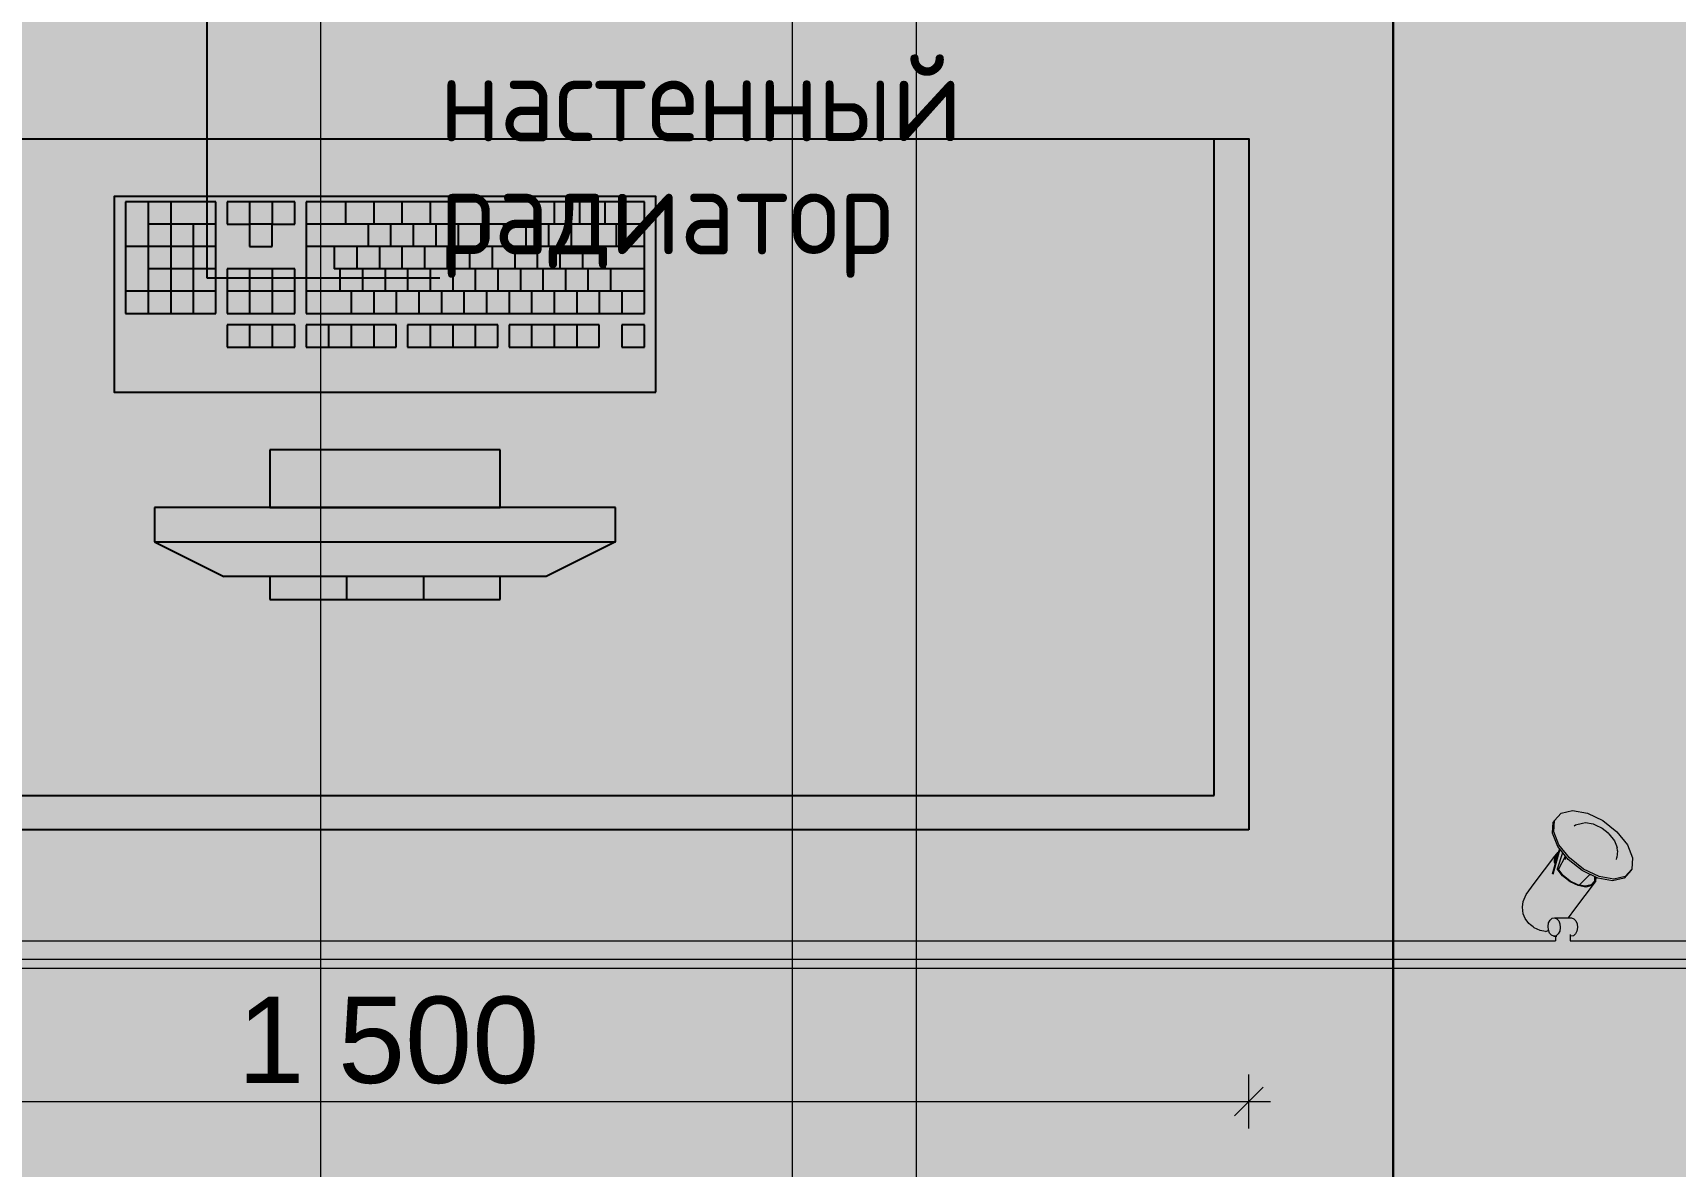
# Model space of a CAD drawing. Header units: millimetres. Extents: x 2336463 to 2579121, y 595385 to 778077.
# Drawn here: x 2479706 to 2481131, y 715242 to 716226 of the extents above; entities that cross this region are included whole.
import ezdxf

# ---------------------------------------------------------------- set-up
doc = ezdxf.new("R2010")
doc.units = ezdxf.units.MM
doc.header["$MEASUREMENT"] = 0
for name, color, linetype, lineweight in [('+комнаты_Ном._пера__1', 7, 'Continuous', 13), ('+план полов_Ном._пера__1', 7, 'Continuous', 13), ('+радиаторы_Ном._пера__20', 1, 'Continuous', 0)]:
    doc.layers.add(name, color=color, linetype=linetype, lineweight=lineweight)
for name, color, linetype, lineweight, true_color in [('+комнаты_Ном._пера__119', 7, 'Continuous', 0, 0xdecbcb), ('+комнаты_Ном._пера__177', 7, 'Continuous', 5, 0xf7e046), ('+обмер_Ном._пера__242', 7, 'Continuous', 13, 0x1b55b5), ('1 Планировка размеры_Ном._пера__242', 7, 'Continuous', 13, 0x1b55b5), ('MEP - Электрооборудование.ЭО_Ном._пера__58', 7, 'Continuous', 5, 0xdf0000), ('Интерьер - Мебель_Ном._пера__62', 7, 'Continuous', 25, 0xaaaaaa)]:
    doc.layers.add(name, color=color, linetype=linetype, lineweight=lineweight, true_color=true_color)
doc.layers.add('+обмер', color=7, linetype='Continuous')
doc.layers.add('1 Планировка размеры', color=7, linetype='Continuous')
doc.styles.add('СГЕНЕРИР_СТИЛЬ_1', font='arial.ttf')
doc.styles.add('СГЕНЕРИР_СТИЛЬ_3', font='isocp.shx')
doc.dimstyles.new('СГЕНЕРИР_СТИЛЬ__1', dxfattribs={"dimtxt": 75, "dimasz": 23.75, "dimexe": 0.18, "dimexo": 300, "dimgap": 0, "dimtad": 1, "dimtih": 1, "dimtoh": 1, "dimdec": 0, "dimzin": 0, "dimdsep": 46, "dimtxsty": 'СГЕНЕРИР_СТИЛЬ_1', "dimblk": 'ARROWHEAD_6', "dimblk1": 'ARROWHEAD_6', "dimblk2": 'ARROWHEAD_6', "dimcen": 0.09, "dimclrd": 256, "dimclre": 256, "dimclrt": 256, "dimazin": 0, "dimtfac": 1, "dimtdec": 4, "dimtmove": 0, "dimatfit": 3, "dimfxl": 0, "dimtolj": 1, "dimtzin": 0, "dimarcsym": 0})
doc.dimstyles.new('СГЕНЕРИР_СТИЛЬ__11', dxfattribs={"dimtxt": 0.18, "dimasz": 91.2, "dimexe": 0.18, "dimexo": 0.0625, "dimgap": 0, "dimtad": 0, "dimtih": 1, "dimtoh": 1, "dimdec": 4, "dimzin": 0, "dimdsep": 46, "dimcen": 0.09, "dimadec": 0, "dimazin": 0, "dimtfac": 1, "dimtdec": 4, "dimtmove": 0, "dimatfit": 3, "dimldrblk": 'ARROWHEAD_11', "dimfxl": 0, "dimtolj": 1, "dimtzin": 0, "dimarcsym": 0})
doc.dimstyles.new('СГЕНЕРИР_СТИЛЬ__2', dxfattribs={"dimtxt": 75, "dimasz": 23.75, "dimexe": 0.18, "dimexo": 300, "dimgap": 0, "dimtad": 1, "dimdec": 0, "dimzin": 0, "dimdsep": 46, "dimtxsty": 'СГЕНЕРИР_СТИЛЬ_1', "dimblk": 'ARROWHEAD_6', "dimblk1": 'ARROWHEAD_6', "dimblk2": 'ARROWHEAD_6', "dimcen": 0.09, "dimclrd": 256, "dimclre": 256, "dimclrt": 256, "dimazin": 0, "dimtfac": 1, "dimtdec": 4, "dimtmove": 0, "dimatfit": 3, "dimfxl": 0, "dimtolj": 1, "dimtzin": 0, "dimarcsym": 0})

# ---------------------------------------------------------------- blocks, each defined once
blk = doc.blocks.new('Индивидуальное Рабочее Место 25_2')
at = {"layer": 'Интерьер - Мебель_Ном._пера__62', "color": 253, "linetype": 'Continuous', "lineweight": 25, "true_color": 0xaaaaaa}
for p, q in [((-30, 0), (-1470, 0)), ((0, 0), (-30, 0)), ((0, -30), (0, 0)), ((-1470, -30), (-30, -30)), ((-30, -30), (-30, -600)), ((0, -600), (0, -30)), ((-850, -220), (-850, -200)), ((-850, -200), (-650, -200)), ((-783.3, -220), (-783.3, -200)), ((-716.7, -220), (-716.7, -200)), ((-650, -200), (-650, -220)), ((-950, -250), (-890, -220)), ((-610, -220), (-890, -220)), ((-650, -220), (-850, -220)), ((-550, -250), (-610, -220)), ((-950, -280), (-950, -250)), ((-950, -250), (-550, -250)), ((-550, -250), (-550, -280)), ((-550, -280), (-950, -280)), ((-850, -330), (-850, -280)), ((-850, -280), (-650, -280)), ((-650, -280), (-650, -330)), ((-650, -330), (-850, -330)), ((-887.1, -438.5), (-887.1, -419.1)), ((-887.1, -419.1), (-828.3, -419.1)), ((-867.5, -438.5), (-867.5, -419.1)), ((-847.9, -438.5), (-847.9, -419.1)), ((-828.3, -419.1), (-828.3, -438.5)), ((-818.5, -438.5), (-818.5, -419.1)), ((-818.5, -419.1), (-740.2, -419.1)), ((-799, -438.5), (-799, -419.1)), ((-779.4, -438.5), (-779.4, -419.1)), ((-759.8, -438.5), (-759.8, -419.1)), ((-740.2, -419.1), (-740.2, -438.5)), ((-730.4, -438.5), (-730.4, -419.1)), ((-730.4, -419.1), (-652.1, -419.1)), ((-710.8, -438.5), (-710.8, -419.1)), ((-691.2, -438.5), (-691.2, -419.1)), ((-671.7, -438.5), (-671.7, -419.1)), ((-652.1, -419.1), (-652.1, -438.5)), ((-642.3, -438.5), (-642.3, -419.1)), ((-642.3, -419.1), (-564, -419.1)), ((-622.7, -438.5), (-622.7, -419.1)), ((-603.1, -438.5), (-603.1, -419.1)), ((-583.5, -438.5), (-583.5, -419.1)), ((-564, -419.1), (-564, -438.5)), ((-544.4, -438.5), (-544.4, -419.1)), ((-544.4, -419.1), (-524.8, -419.1)), ((-524.8, -419.1), (-524.8, -438.5)), ((-828.3, -438.5), (-887.1, -438.5)), ((-740.2, -438.5), (-818.5, -438.5)), ((-652.1, -438.5), (-730.4, -438.5)), ((-564, -438.5), (-642.3, -438.5)), ((-524.8, -438.5), (-544.4, -438.5)), ((-975.2, -545.2), (-975.2, -448.2)), ((-975.2, -448.2), (-896.9, -448.2)), ((-955.6, -545.2), (-955.6, -448.2)), ((-936, -545.2), (-936, -448.2)), ((-916.5, -525.8), (-916.5, -448.2)), ((-896.9, -448.2), (-896.9, -545.2)), ((-887.1, -487), (-887.1, -448.2)), ((-887.1, -448.2), (-828.3, -448.2)), ((-867.5, -487), (-867.5, -448.2)), ((-847.9, -487), (-847.9, -448.2)), ((-828.3, -448.2), (-828.3, -487)), ((-818.5, -545.2), (-818.5, -448.2)), ((-818.5, -448.2), (-524.8, -448.2)), ((-779.4, -467.6), (-779.4, -448.2)), ((-759.8, -467.6), (-759.8, -448.2)), ((-740.2, -467.6), (-740.2, -448.2)), ((-720.6, -467.6), (-720.6, -448.2)), ((-701, -467.6), (-701, -448.2)), ((-681.5, -467.6), (-681.5, -448.2)), ((-661.9, -467.6), (-661.9, -448.2)), ((-642.3, -467.6), (-642.3, -448.2)), ((-622.7, -467.6), (-622.7, -448.2)), ((-603.1, -467.6), (-603.1, -448.2)), ((-583.5, -467.6), (-583.5, -448.2)), ((-564, -467.6), (-564, -448.2)), ((-544.4, -467.6), (-544.4, -448.2)), ((-524.8, -448.2), (-524.8, -545.2)), ((-896.9, -467.6), (-975.2, -467.6)), ((-828.3, -467.6), (-887.1, -467.6)), ((-524.8, -467.6), (-818.5, -467.6)), ((-789.2, -487), (-789.2, -467.6)), ((-769.6, -487), (-769.6, -467.6)), ((-750, -487), (-750, -467.6)), ((-730.4, -487), (-730.4, -467.6)), ((-710.8, -487), (-710.8, -467.6)), ((-691.2, -487), (-691.2, -467.6)), ((-671.7, -487), (-671.7, -467.6)), ((-652.1, -487), (-652.1, -467.6)), ((-632.5, -487), (-632.5, -467.6)), ((-612.9, -487), (-612.9, -467.6)), ((-593.3, -487), (-593.3, -467.6)), ((-573.8, -487), (-573.8, -467.6)), ((-554.2, -487), (-554.2, -467.6)), ((-896.9, -487), (-955.6, -487)), ((-828.3, -487), (-887.1, -487)), ((-524.8, -487), (-794.1, -487)), ((-794.1, -506.4), (-794.1, -487)), ((-774.5, -506.4), (-774.5, -487)), ((-754.9, -506.4), (-754.9, -487)), ((-735.3, -506.4), (-735.3, -487)), ((-715.7, -506.4), (-715.7, -487)), ((-696.1, -506.4), (-696.1, -487)), ((-676.6, -506.4), (-676.6, -487)), ((-657, -506.4), (-657, -487)), ((-637.4, -506.4), (-637.4, -487)), ((-617.8, -506.4), (-617.8, -487)), ((-598.2, -506.4), (-598.2, -487)), ((-578.6, -506.4), (-578.6, -487)), ((-559.1, -506.4), (-559.1, -487)), ((-896.9, -506.4), (-975.2, -506.4)), ((-867.5, -525.8), (-867.5, -506.4)), ((-867.5, -506.4), (-847.9, -506.4)), ((-847.9, -506.4), (-847.9, -525.8)), ((-524.8, -506.4), (-818.5, -506.4)), ((-764.7, -525.8), (-764.7, -506.4)), ((-745.1, -525.8), (-745.1, -506.4)), ((-725.5, -525.8), (-725.5, -506.4)), ((-705.9, -525.8), (-705.9, -506.4)), ((-686.4, -525.8), (-686.4, -506.4)), ((-666.8, -525.8), (-666.8, -506.4)), ((-647.2, -525.8), (-647.2, -506.4)), ((-627.6, -525.8), (-627.6, -506.4)), ((-608, -525.8), (-608, -506.4)), ((-588.4, -525.8), (-588.4, -506.4)), ((-568.9, -525.8), (-568.9, -506.4)), ((-549.3, -525.8), (-549.3, -506.4)), ((-896.9, -525.8), (-955.6, -525.8)), ((-887.1, -545.2), (-887.1, -525.8)), ((-887.1, -525.8), (-867.5, -525.8)), ((-867.5, -545.2), (-867.5, -525.8)), ((-847.9, -525.8), (-867.5, -525.8)), ((-847.9, -525.8), (-828.3, -525.8)), ((-847.9, -545.2), (-847.9, -525.8)), ((-828.3, -525.8), (-828.3, -545.2)), ((-524.8, -525.8), (-818.5, -525.8)), ((-784.3, -545.2), (-784.3, -525.8)), ((-759.8, -545.2), (-759.8, -525.8)), ((-735.3, -545.2), (-735.3, -525.8)), ((-710.8, -545.2), (-710.8, -525.8)), ((-603.1, -545.2), (-603.1, -525.8)), ((-581.1, -545.2), (-581.1, -525.8)), ((-559.1, -545.2), (-559.1, -525.8)), ((-896.9, -545.2), (-975.2, -545.2)), ((-828.3, -545.2), (-887.1, -545.2)), ((-524.8, -545.2), (-818.5, -545.2)), ((-30, -600), (0, -600))]:
    blk.add_line(p, q, dxfattribs=at)
at = {"layer": 'Интерьер - Мебель_Ном._пера__62', "color": 253, "linetype": 'Continuous', "lineweight": 25, "true_color": 0xaaaaaa, "flags": 128}
for points in [[(0, 0), (-1500, 0), (-1500, -600), (0, -600)], [(-515, -380), (-515, -550), (-985, -550), (-985, -380)]]:
    blk.add_lwpolyline(points, close=True, dxfattribs=at)
blk = doc.blocks.new('Набор Источников Света Настенный 25_3')
at = {"layer": 'MEP - Электрооборудование.ЭО_Ном._пера__58', "color": 12, "linetype": 'Continuous', "lineweight": 5, "true_color": 0xdf0000}
for p, q in [((2500, 0), (-2500, 0)), ((816.9, -16), (-797.7, -16)), ((810.6, -27.5), (811.1, -24.5)), ((810.8, -30.6), (810.6, -27.5)), ((811.1, -24.5), (812.3, -22)), ((812.3, -22), (814.1, -20.4)), ((814.1, -20.4), (816.2, -20)), ((816.9, -20), (816.2, -20)), ((816.9, -21.4), (816.9, -16)), ((825.4, -27.5), (825.9, -24.5)), ((825.7, -30.6), (825.4, -27.5)), ((825.9, -24.5), (827.2, -22)), ((827.2, -22), (829, -20.4)), ((831.1, -20), (828.3, -20)), ((829, -20.4), (831.1, -20)), ((2463.6, -16), (829.7, -16)), ((829.7, -20), (829.7, -16)), ((831.1, -20), (833.1, -20.8)), ((833.1, -20.8), (834.8, -22.7)), ((834.8, -22.7), (835.8, -25.4)), ((838.3, -24.2), (835.6, -24.8)), ((836.1, -28.5), (835.6, -31.5)), ((835.8, -25.4), (836.1, -28.5)), ((838.3, -24.2), (843, -25)), ((843, -25), (848.1, -27.4)), ((848.9, -28), (848.1, -27.4)), ((848.9, -28), (851.3, -29.9)), ((811.9, -33.3), (810.8, -30.6)), ((813.6, -35.2), (811.9, -33.3)), ((818.4, -36), (812.9, -43.4)), ((815.6, -36), (813.6, -35.2)), ((830.5, -36), (815.6, -36)), ((826.8, -33.3), (825.7, -30.6)), ((828.4, -35.2), (826.8, -33.3)), ((830.5, -36), (828.4, -35.2)), ((832.5, -35.6), (830.5, -36)), ((834.3, -34), (832.5, -35.6)), ((835.6, -31.5), (834.3, -34)), ((851.3, -29.9), (852.6, -31)), ((852.6, -31), (856, -35.3)), ((856, -35.3), (857.7, -39.5)), ((857.7, -39.5), (858.2, -45.3)), ((812.9, -43.4), (795, -67.2)), ((855.2, -56.2), (848.2, -65.6)), ((857.8, -50), (855.2, -56.2)), ((858.2, -45.3), (857.8, -50)), ((764.2, -76.9), (770, -70.4)), ((769, -71.7), (779, -69.5)), ((770, -70.4), (780, -68.1)), ((779, -69.5), (791.8, -71.7)), ((780, -68.1), (792.8, -70.4)), ((792.8, -70.4), (806.3, -76.9)), ((794.7, -71.3), (794.9, -67.3)), ((794.9, -67.3), (798, -63.9)), ((795, -67.2), (794.9, -67.3)), ((795.6, -71.7), (795.8, -67.8)), ((795.8, -67.8), (798.7, -64.6)), ((798, -63.9), (803.2, -62.7)), ((798.7, -64.6), (803.7, -63.5)), ((809, -64.4), (800, -73.3)), ((803.2, -62.7), (809.9, -63.9)), ((803.7, -63.5), (810.1, -64.6)), ((809.9, -63.9), (817, -67.3)), ((810.1, -64.6), (816.8, -67.8)), ((816.8, -67.8), (822.9, -72.7)), ((817, -67.3), (823.4, -72.4)), ((848.2, -65.6), (830.3, -89.4)), ((762.6, -87.9), (763.2, -78.2)), ((763.2, -78.2), (769, -71.7)), ((763.2, -78.2), (764.2, -76.9)), ((791.8, -71.7), (805.3, -78.2)), ((800, -73.3), (799.2, -73.5)), ((805.3, -78.2), (817.5, -87.9)), ((806.3, -76.9), (818.5, -86.6)), ((827.1, -77.9), (821, -89.4)), ((822.9, -72.7), (827.4, -78.4)), ((827.8, -78.4), (823.3, -92.6)), ((823.4, -72.4), (828.2, -78.4)), ((825.7, -95.6), (831.9, -73.5)), ((826.1, -96.2), (832.4, -73.9)), ((827.4, -78.4), (827.7, -79)), ((829.7, -84.1), (829.4, -88.9)), ((829.6, -83.9), (829.7, -84.1)), ((829.9, -82.7), (830.6, -84.4)), ((830.6, -84.4), (830.2, -89.4)), ((767.1, -99.3), (762.6, -87.9)), ((776.2, -110.7), (767.1, -99.3)), ((775.8, -94), (776.2, -88.4)), ((775.8, -94), (776.1, -96.9)), ((778.5, -102.9), (776.1, -96.9)), ((776.7, -86.7), (776.2, -88.4)), ((817.5, -87.9), (826.6, -99.3)), ((818.5, -86.6), (827.6, -98)), ((821, -86.5), (821, -89.7)), ((826.6, -99.3), (831.1, -110.7)), ((827.2, -92.8), (827.1, -92.9)), ((830.2, -89.4), (827.2, -92.8)), ((827.6, -98), (832.1, -109.4)), ((829.4, -88.9), (827.7, -90.8)), ((830.3, -89.4), (830.2, -89.4)), ((788.4, -120.4), (776.2, -110.7)), ((783.3, -108.9), (778.5, -102.9)), ((783.3, -108.9), (783.8, -109.6)), ((789.2, -113.9), (783.8, -109.6)), ((795.2, -116.7), (789.2, -113.9)), ((831.1, -110.7), (830.5, -120.4)), ((832.1, -109.4), (831.5, -119.1)), ((801.9, -126.9), (788.4, -120.4)), ((796.8, -117.4), (795.2, -116.7)), ((803.5, -118.6), (796.8, -117.4)), ((814.7, -129.2), (801.9, -126.9)), ((806.2, -118.1), (803.5, -118.6)), ((812.1, -116.8), (806.2, -118.1)), ((813.5, -115.8), (812.1, -116.8)), ((824.7, -126.9), (814.7, -129.2)), ((830.5, -120.4), (824.7, -126.9)), ((830.5, -120.4), (831.5, -119.1))]:
    blk.add_line(p, q, dxfattribs=at)
blk = doc.blocks.new('*D2538', base_point=(2086872, 585813.7))
at = {"layer": '+обмер_Ном._пера__242', "color": 152, "linetype": 'Continuous', "lineweight": 13, "true_color": 0x1b55b5}
for p, q in [((2479968.3, 716973.3), (2479943.3, 716998.3)), ((2479955.8, 716985.8), (2479955.8, 717004.6)), ((2480168.3, 716985.8), (2479932.4, 716985.8)), ((2479955.8, 712830.7), (2479955.8, 716985.8)), ((2479943.3, 712843.2), (2479968.3, 712818.2)), ((2480558.2, 712830.7), (2479932.4, 712830.7))]:
    blk.add_line(p, q, dxfattribs=at)
at = {"layer": '+обмер_Ном._пера__242', "color": 152, "lineweight": 13, "true_color": 0x1b55b5, "insert": (2479940.8, 714780), "char_height": 75, "attachment_point": 7, "rotation": 90, "style": 'СГЕНЕРИР_СТИЛЬ_1'}
blk.add_mtext('\\A1;{\\pql;\\fArial|b0|i0|c204|p38;4\xa0155}', dxfattribs=at)
blk = doc.blocks.new('ARROWHEAD_6')
at = {"color": 0, "linetype": 'Continuous', "lineweight": 0}
for p, q in [((0, 0), (-1, 0)), ((-0.5, -0.5), (0.5, 0.5))]:
    blk.add_line(p, q, dxfattribs=at)
blk = doc.blocks.new('*D2587', base_point=(2086872, 585813.7))
at = {"layer": '+обмер_Ном._пера__242', "color": 152, "linetype": 'Continuous', "lineweight": 13, "true_color": 0x1b55b5}
for p, q in [((2480377.6, 716973.3), (2480352.6, 716998.3)), ((2480365.1, 716985.8), (2480365.1, 717004.6)), ((2480388.5, 716985.8), (2480341.7, 716985.8)), ((2480365.1, 711257), (2480365.1, 716985.8)), ((2480352.6, 711269.5), (2480377.6, 711244.5)), ((2480388.5, 711257), (2480341.7, 711257))]:
    blk.add_line(p, q, dxfattribs=at)
at = {"layer": '+обмер_Ном._пера__242', "color": 152, "lineweight": 13, "true_color": 0x1b55b5, "insert": (2480350.1, 713993.2), "char_height": 75, "attachment_point": 7, "rotation": 90, "style": 'СГЕНЕРИР_СТИЛЬ_1'}
blk.add_mtext('\\A1;{\\pql;\\fArial|b0|i0|c204|p38;5\xa0729}', dxfattribs=at)
blk = doc.blocks.new('*D2603', base_point=(2086872, 585813.7))
at = {"layer": '+обмер_Ном._пера__242', "color": 152, "linetype": 'Continuous', "lineweight": 13, "true_color": 0x1b55b5}
for p, q in [((2479165.4, 717075.8), (2479165.4, 717094.6)), ((2479177.9, 717063.3), (2479152.9, 717088.3)), ((2481952.3, 717075.8), (2479142, 717075.8)), ((2479165.4, 711257), (2479165.4, 717075.8)), ((2479152.9, 711269.5), (2479177.9, 711244.5)), ((2480253.7, 711257), (2479142, 711257)), ((2479165.4, 711238.2), (2479165.4, 711257))]:
    blk.add_line(p, q, dxfattribs=at)
at = {"layer": '+обмер_Ном._пера__242', "color": 152, "lineweight": 13, "true_color": 0x1b55b5, "insert": (2479150.4, 714038.2), "char_height": 75, "attachment_point": 7, "rotation": 90, "style": 'СГЕНЕРИР_СТИЛЬ_1'}
blk.add_mtext('\\A1;{\\pql;\\fArial|b0|i0|c204|p38;5\xa0819}', dxfattribs=at)
blk = doc.blocks.new('*D3031', base_point=(2086872, 585813.7))
at = {"layer": '+обмер_Ном._пера__242', "color": 152, "linetype": 'Continuous', "lineweight": 13, "true_color": 0x1b55b5}
for p, q in [((2482655, 716558.3), (2482630, 716583.3)), ((2482642.5, 716570.8), (2482642.5, 716589.5)), ((2482665.9, 716570.8), (2482619.1, 716570.8)), ((2482642.5, 710327), (2482642.5, 716570.8)), ((2482630, 710339.5), (2482655, 710314.5)), ((2482665.9, 710327), (2481343.7, 710327)), ((2482642.5, 710308.2), (2482642.5, 710327))]:
    blk.add_line(p, q, dxfattribs=at)
at = {"layer": '+обмер_Ном._пера__242', "color": 152, "lineweight": 13, "true_color": 0x1b55b5, "insert": (2482627.5, 713320.7), "char_height": 75, "attachment_point": 7, "rotation": 90, "style": 'СГЕНЕРИР_СТИЛЬ_1'}
blk.add_mtext('\\A1;{\\pql;\\fArial|b0|i0|c204|p38;6\xa0244}', dxfattribs=at)
blk = doc.blocks.new('*D3108', base_point=(2086872, 585813.7))
at = {"layer": '1 Планировка размеры_Ном._пера__242', "color": 152, "linetype": 'Continuous', "lineweight": 13, "true_color": 0x1b55b5}
for p, q in [((2479273.9, 715311.1), (2479248.9, 715286.1)), ((2479261.4, 715275.2), (2479261.4, 715322.1)), ((2480748.9, 715286.1), (2480773.9, 715311.1)), ((2480761.4, 715275.2), (2480761.4, 715322.1)), ((2479242.7, 715298.6), (2479261.4, 715298.6)), ((2479261.4, 715298.6), (2480761.4, 715298.6)), ((2480761.4, 715298.6), (2480780.2, 715298.6))]:
    blk.add_line(p, q, dxfattribs=at)
at = {"layer": '1 Планировка размеры_Ном._пера__242', "color": 152, "lineweight": 13, "true_color": 0x1b55b5, "insert": (2479883.2, 715313.6), "char_height": 75, "attachment_point": 7, "style": 'СГЕНЕРИР_СТИЛЬ_1'}
blk.add_mtext('\\A1;{\\pql;\\fArial|b0|i0|c204|p38;1\xa0500}', dxfattribs=at)
blk = doc.blocks.new('ARROWHEAD_11')
at = {"color": 0, "linetype": 'Continuous', "lineweight": 0}
blk.add_line((0, 0), (-1, 0), dxfattribs=at)
at = {"color": 0, "linetype": 'Continuous', "lineweight": 0, "const_width": 0.25, "flags": 128}
blk.add_lwpolyline([(-0.125, 0, 1), (0.125, 0, 1)], format="xyb", close=True, dxfattribs=at)

msp = doc.modelspace()

# ---------------------------------------------------------------- hatches: boundary and pattern name
at = {"layer": '+комнаты_Ном._пера__119', "linetype": 'Continuous', "lineweight": 0, "true_color": 0x373232}
msp.add_hatch(color=250, dxfattribs=at).paths.add_polyline_path([(2473848.3, 712643.4), (2473848.3, 713486.9), (2474150.3, 713486.9), (2474150.3, 714836), (2474655.3, 714836), (2474655.3, 715512.1), (2474050.3, 715512.1), (2474050.3, 716965.9), (2477335.2, 716965.9), (2477335.2, 717305.8), (2479014.2, 717305.8), (2479014.2, 717075.8), (2479267.2, 717075.8), (2479267.2, 716985.8), (2480468.3, 716985.8), (2480468.3, 717073), (2480887, 717073), (2480887, 715512.1), (2480887, 714836), (2480887, 713486.9), (2480887, 712830.7), (2480858.2, 712830.7), (2480858.2, 712643.4), (2480853.2, 712643.4), (2480853.2, 711257), (2480553.7, 711257), (2480553.7, 710880.5), (2480553.7, 710630.5), (2478948.3, 710630.5), (2478948.3, 710880.5), (2473838.7, 710880.5), (2473838.7, 712643.4)])
at = {"layer": '+комнаты_Ном._пера__177', "linetype": 'Continuous', "lineweight": 0, "true_color": 0x3d3811}
h = msp.add_hatch(color=48, dxfattribs=at)
h.paths.add_polyline_path([(2480886.4, 712830.7), (2480886.4, 717258.1), (2482252.3, 717258.1), (2482252.3, 716570.8), (2482752.4, 716570.8), (2482752.4, 716951.3), (2489496.3, 716951.3), (2489496.3, 712245.1), (2487348.3, 712245.1), (2487348.3, 712127), (2483444.5, 712127), (2482994, 712127), (2481140.3, 712127), (2481140.3, 712597.5), (2481140.3, 712830.7)])
h.paths.add_polyline_path([(2482703.1, 713805.5), (2482703.1, 712597.5), (2482994, 712597.5), (2482994, 712937.3), (2483444.5, 712937.3), (2483444.5, 713537.3), (2483003.3, 713537.3), (2483003.3, 713805.5)], flags=0)
at = {"layer": '+план полов_Ном._пера__1', "linetype": 'Continuous', "lineweight": 13}
h = msp.add_hatch(dxfattribs=at)
h.set_pattern_fill('Сетка_1200х1200', style=0, pattern_type=2)
h.set_pattern_definition([(0, (2086872, 585813.7), (0, 1200), []), (90, (2086872, 585813.7), (-1200, 0), [])])
h.paths.add_polyline_path([(2478948.1, 710628.3), (2478948.1, 710879.9), (2473847.1, 710879.9), (2473847.1, 712656.4), (2473848.4, 712656.4), (2473848.4, 713484.4), (2474150.3, 713484.4), (2474150.3, 713861), (2474150.3, 714834.8), (2474655.3, 714834.8), (2474655.3, 715512.1), (2474052.4, 715512.1), (2474052.4, 716500.4), (2474050.3, 716500.4), (2474050.3, 716965.8), (2477335.2, 716965.8), (2477335.2, 717312), (2479008.9, 717312), (2479008.9, 716985.8), (2479267.2, 716985.8), (2480877.3, 716985.8), (2480877.3, 717315.8), (2482252.3, 717315.8), (2482252.3, 716570.8), (2482755, 716570.8), (2482755, 716961), (2484448.1, 716961), (2484727.4, 716961), (2484727.4, 717281.3), (2486379.8, 717281.3), (2486379.8, 716944.3), (2486588.1, 716944.3), (2486588.1, 716945.3), (2489504.9, 716945.3), (2489504.9, 712656.7), (2489504.9, 712245.1), (2487540, 712245.1), (2487540, 712245.9), (2487348.6, 712245.9), (2485984.9, 712245.9), (2485984.9, 712125.1), (2487348.6, 712125.1), (2487348.6, 711366.5), (2487540, 711366.5), (2487579.8, 711366.5), (2487579.8, 709148.7), (2487579.8, 709135.4), (2485986.6, 709135.4), (2485986.6, 708847.9), (2485986.7, 708847.9), (2485986.7, 701807.7), (2485986.7, 701507.1), (2485986.7, 697660.1), (2485988, 697660.1), (2485988, 694310.7), (2485986.7, 694310.7), (2485986.7, 694010.7), (2487589.3, 694010.7), (2487589.3, 690742.6), (2487516.5, 690736.1, -0.000118), (2487516.6, 690735.6), (2487587.2, 690742.4, -0.000396), (2487587.3, 690740.2, -0.342625), (2486386.8, 689334.6, -0.000421), (2486384.5, 689334.3), (2486384.8, 689332.2), (2483593.3, 689332.2), (2479499.4, 689332.2), (2478989.4, 689332.2), (2478989.4, 690566.8), (2478899.4, 690566.8), (2478899.4, 692071.8), (2479409.7, 692071.8), (2479409.7, 692610.8), (2478994.4, 692610.8), (2478994.4, 693615.4), (2479499.4, 693615.4), (2481099.4, 693615.4), (2481099.4, 694103.2), (2482744.3, 694103.2), (2482744.3, 693615.4), (2483349.3, 693615.4), (2483349.3, 694010.7), (2484745.7, 694010.7), (2484745.7, 697660.1), (2484747.1, 697660.1), (2484747.1, 701507.1), (2484747.1, 702214.4), (2483392.7, 702214.4), (2483392.7, 704178), (2482933.1, 704178), (2482698.2, 704178), (2482698.2, 701224.7), (2481074.4, 701224.7), (2481074.4, 704011), (2480462.2, 704011), (2480462.2, 703617), (2479416.3, 703617), (2479416.3, 703616.4), (2478567.2, 703616.4), (2478567.2, 703599.4), (2475467.2, 703599.4), (2475467.2, 705401.1), (2473877.2, 705401.1), (2473877.2, 706611.6), (2474188.4, 706611.6), (2474188.4, 707984.1), (2473844.2, 707984.1), (2473844.2, 710628.3)])
h.paths.add_polyline_path([(2480553.3, 710237), (2480841.9, 710237), (2480841.9, 708271.4), (2480841.9, 707227.4), (2480841.9, 706912.3), (2481733.8, 706912.3), (2481733.8, 706985.3), (2482661.5, 706985.3), (2482661.5, 706602.6), (2482663.2, 706602.6), (2482663.2, 705692.7), (2482659.9, 705692.7), (2482659.9, 705398.6), (2484744.3, 705398.6), (2484744.3, 709982), (2482588.8, 709982), (2482588.8, 709923.7), (2481714, 709923.7), (2481714, 709985.2), (2481141.6, 709985.2), (2481141.6, 711620.7), (2481680.9, 711620.7), (2482703.1, 711620.7), (2482703.1, 712596), (2483444, 712596), (2483444, 712927.6), (2483445.7, 712927.6), (2483445.7, 713531.8), (2483445.7, 713808), (2482903.2, 713808), (2482903.2, 713811.3), (2481333.2, 713811.3), (2481333.2, 713812.6), (2481143.2, 713812.6), (2481143.2, 712830.7), (2480842.6, 712830.7), (2480842.6, 711636.4), (2480842.3, 711636.4), (2480842.3, 711256.1), (2480553.3, 711256.1)], flags=0)
h.paths.add_polyline_path([(2482903.2, 716167.8), (2482903.2, 716167.4), (2482932, 716167.4), (2482932, 716167.8)], flags=0)

# ---------------------------------------------------------------- linework, layer by layer
at = {"layer": '+комнаты_Ном._пера__1', "color": 7, "linetype": 'Continuous', "lineweight": 13, "flags": 128}
msp.add_lwpolyline([(2477335.2, 717305.8), (2479014.2, 717305.8), (2479014.2, 717075.8), (2479267.2, 717075.8), (2479267.2, 716985.8), (2480468.3, 716985.8), (2480468.3, 717073), (2480887, 717073), (2480887, 715512.1), (2480887, 714836), (2480887, 713486.9), (2480887, 712830.7), (2480858.2, 712830.7), (2480858.2, 712643.4), (2480853.2, 712643.4), (2480853.2, 711257), (2480553.7, 711257), (2480553.7, 710880.5), (2480553.7, 710630.5), (2478948.3, 710630.5)], dxfattribs=at)
msp.add_lwpolyline([(2480886.4, 712830.7), (2480886.4, 717258.1), (2482252.3, 717258.1), (2482252.3, 716570.8), (2482752.4, 716570.8), (2482752.4, 716951.3), (2489496.3, 716951.3), (2489496.3, 712245.1), (2487348.3, 712245.1), (2487348.3, 712127), (2483444.5, 712127), (2482994, 712127), (2481140.3, 712127), (2481140.3, 712597.5), (2481140.3, 712830.7)], close=True, dxfattribs=at)

# ---------------------------------------------------------------- block references
at = {"layer": 'MEP - Электрооборудование.ЭО_Ном._пера__58', "color": 12, "linetype": 'Continuous', "lineweight": 5, "true_color": 0xdf0000, "zscale": 1000, "rotation": 180}
msp.add_blockref('Набор Источников Света Настенный 25_3', (2481857.2, 715422.1), dxfattribs=at)
at = {"layer": 'Интерьер - Мебель_Ном._пера__62', "color": 253, "linetype": 'Continuous', "lineweight": 25, "true_color": 0xaaaaaa, "xscale": -1, "zscale": 1000, "rotation": 180}
msp.add_blockref('Индивидуальное Рабочее Место 25_2', (2480761.4, 715534.3), dxfattribs=at)

# ---------------------------------------------------------------- texts
at = {"layer": '+радиаторы_Ном._пера__20', "color": 1, "linetype": 'Continuous', "lineweight": 0, "insert": (2480059.1, 716013.6), "char_height": 75, "attachment_point": 7, "line_spacing_factor": 0.784842, "style": 'СГЕНЕРИР_СТИЛЬ_3'}
msp.add_mtext('\\A1;{\\pql;\\Fisocp.shx;настенный\\P\\pql;\\Fisocp.shx;радиатор}', dxfattribs=at)

# ---------------------------------------------------------------- dimensions: what is measured, and where the dimension line sits
at = {"layer": '+обмер', "color": 152, "linetype": 'Continuous', "lineweight": 13, "true_color": 0x1b55b5}
for base, p1, p2, picture, middle in [((2479165.4, 717075.8), (2480553.7, 711257), (2483425.6, 717075.8), '*D2603', (2479112.9, 714167)), ((2479955.8, 716985.8), (2480858.2, 712830.7), (2480468.3, 716985.8), '*D2538', (2479903.3, 714908.8)), ((2480365.1, 716985.8), (2480553.7, 711257), (2480468.3, 716985.8), '*D2587', (2480312.6, 714122)), ((2482642.5, 716570.8), (2481043.7, 710327), (2482752.3, 716570.8), '*D3031', (2482590, 713449.5))]:
    dim = msp.add_linear_dim(base=base, p1=p1, p2=p2, angle=90, dimstyle='СГЕНЕРИР_СТИЛЬ__2', dxfattribs=at)
    dim.commit()
    dim.dimension.update_dxf_attribs({"geometry": picture, "text_midpoint": middle, "dimtype": 160, "text_rotation": 90})
at = {"layer": '1 Планировка размеры', "color": 152, "linetype": 'Continuous', "lineweight": 13, "true_color": 0x1b55b5}
dim = msp.add_linear_dim(base=(2480761.4, 715298.6), p1=(2479261.4, 715534.3), p2=(2480761.4, 715534.3), dimstyle='СГЕНЕРИР_СТИЛЬ__1', dxfattribs=at)
dim.commit()
dim.dimension.update_dxf_attribs({"geometry": '*D3108', "text_midpoint": (2480012, 715351.1), "dimtype": 160})

# ---------------------------------------------------------------- leaders
at = {"layer": '+радиаторы_Ном._пера__20', "color": 1, "linetype": 'Continuous', "lineweight": 0, "annotation_type": 0, "has_hookline": 1, "hookline_direction": 0, "text_width": 509.9}
msp.add_leader([(2479856.8, 716807.1), (2479856.8, 716013.6), (2480059.1, 716013.6)], dimstyle='СГЕНЕРИР_СТИЛЬ__11', dxfattribs=at)

doc.saveas('drawing.dxf')
